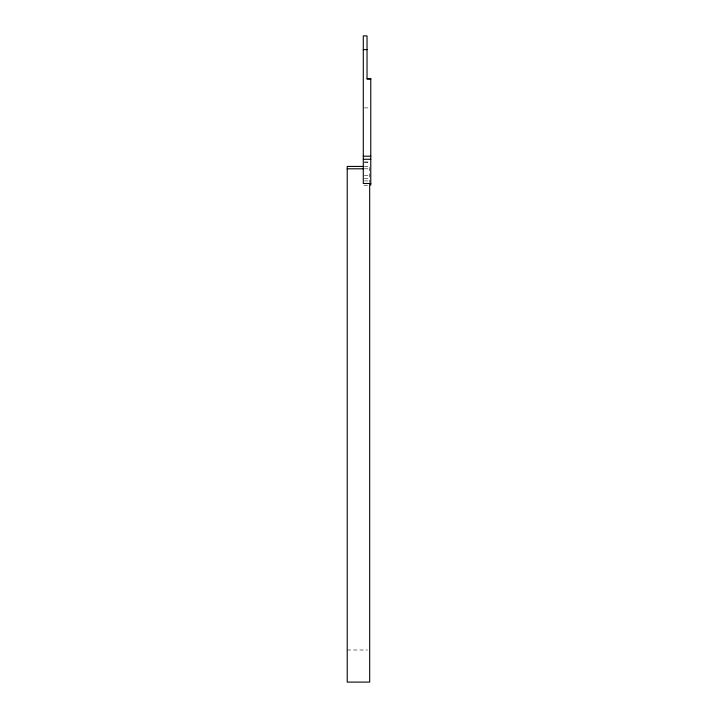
<?xml version="1.0" encoding="UTF-8"?>
<svg xmlns="http://www.w3.org/2000/svg" width="718" height="718" viewBox="0 0 718 718"><rect width="100%" height="100%" fill="white"/><g stroke="black" fill="none" stroke-linecap="round" stroke-linejoin="round"><path stroke-width="0.54" stroke-dasharray="3.59 2.69" d="M364.358 107.888L369.707 107.888M364.358 161.972L369.707 161.972M364.358 162.421L369.707 162.421M364.331 166.432L369.68 166.432L369.68 182.444M364.331 168.802L369.68 168.802M364.358 175.506L370.775 175.363M364.358 178.728L369.707 178.728M364.358 180.927L370.775 180.927M367.571 185.244L363.29 185.244L363.29 183.889M347.225 649.996L367.535 649.996"/><path stroke-width="1.08" d="M363.29 49.614L367.033 49.614M367.033 78.827L370.775 78.827M370.775 78.926L367.033 78.926L367.033 35.9L363.29 35.9L363.29 183.485L370.775 183.485M363.29 156.192L370.775 156.192M363.29 159.279L370.775 159.279M363.263 166.432L347.225 166.432L347.225 682.1L369.68 682.1L369.68 183.557M347.225 168.802L363.263 168.802M370.775 78.792L370.775 185.244"/></g></svg>
